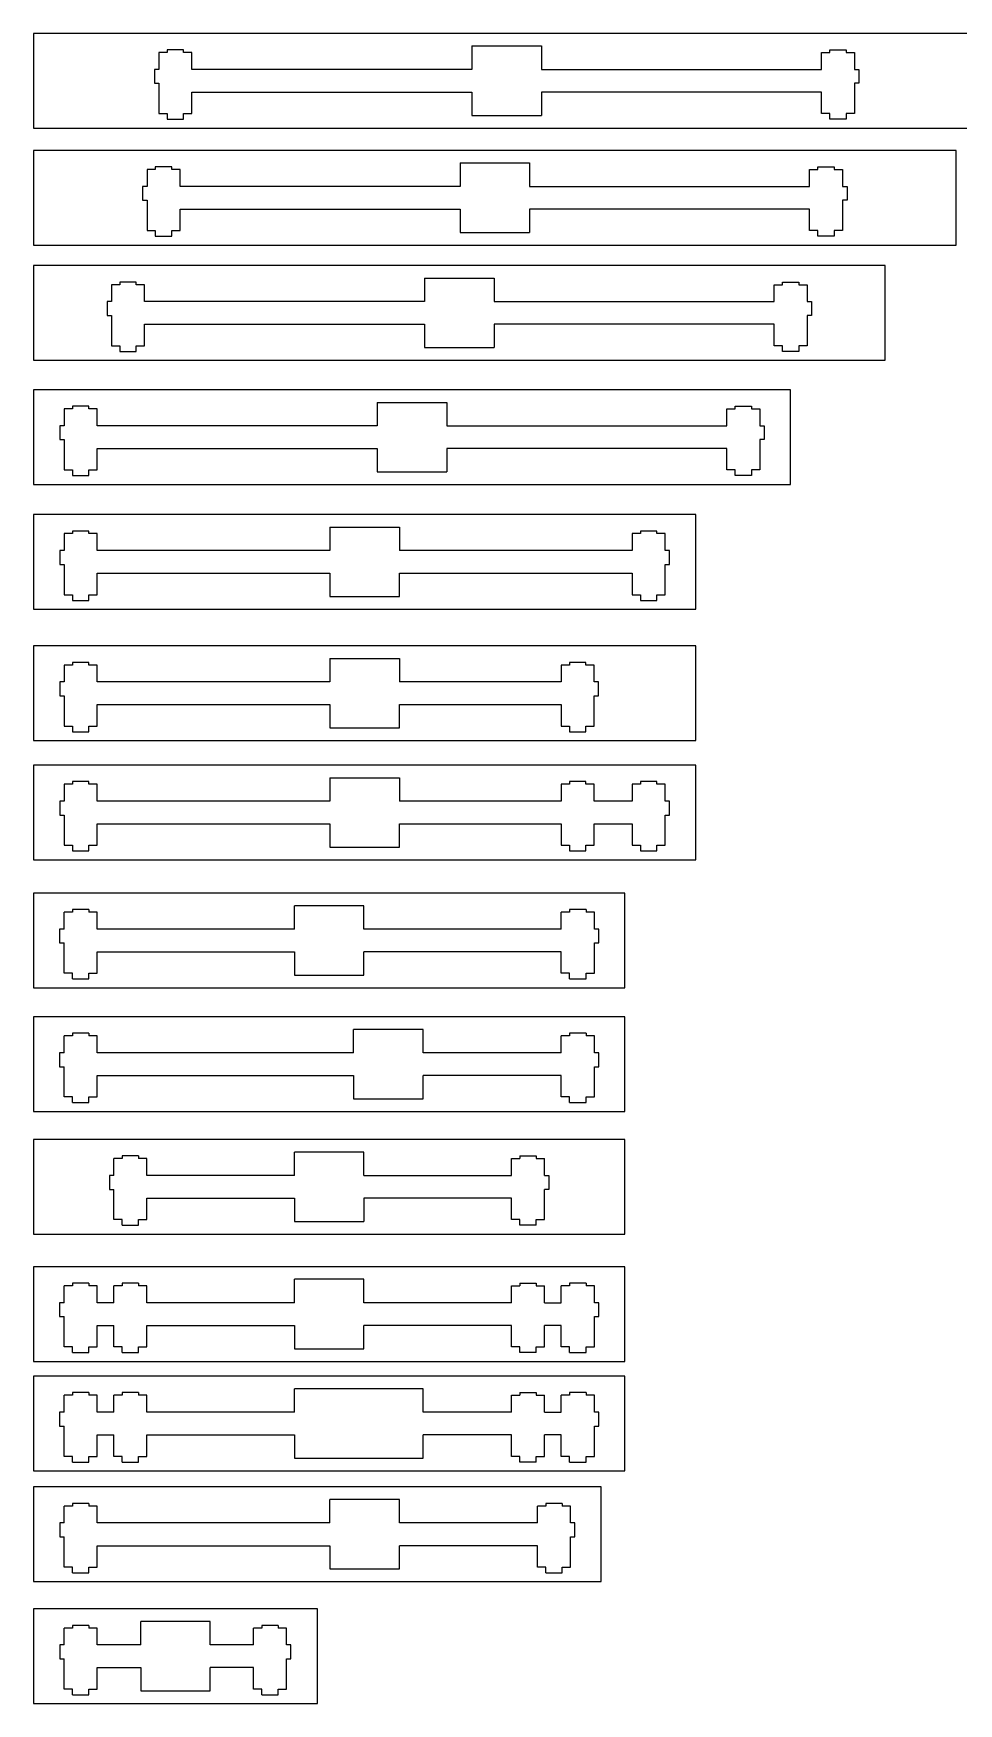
# Model space of a CAD drawing. Header units: millimetres. Extents: x -489 to 574, y -241 to 530.
# Drawn here: x -103.5 to 82.7, y -241.1 to 95.1 of the extents above; entities that cross this region are included whole.
import ezdxf

# ---------------------------------------------------------------- set-up
doc = ezdxf.new("R2010")
doc.units = ezdxf.units.MM
doc.layers.add('01_线宽0.15', color=7, linetype='Continuous')

msp = doc.modelspace()

# ---------------------------------------------------------------- linework, layer by layer
at = {"layer": '01_线宽0.15'}
for p, q in [((86.99, 95.06), (-103.51, 95.06)), ((-103.51, 95.06), (-103.51, 76.01)), ((-76.59, 91.22), (-78.26, 91.22)), ((-78.26, 91.22), (-78.26, 87.82)), ((-73.28, 91.75), (-76.59, 91.75)), ((-76.59, 91.75), (-76.59, 91.22)), ((-73.28, 91.22), (-73.28, 91.75)), ((-71.61, 91.22), (-73.28, 91.22)), ((-71.61, 87.82), (-71.61, 91.22)), ((-15.24, 92.52), (-15.24, 87.82)), ((-15.24, 92.52), (-1.27, 92.52)), ((-1.27, 92.52), (-1.27, 87.82)), ((55.09, 87.82), (55.09, 91.22)), ((55.09, 91.22), (56.76, 91.22)), ((56.76, 91.22), (56.76, 91.75)), ((56.76, 91.75), (60.07, 91.75)), ((60.07, 91.75), (60.07, 91.22)), ((60.07, 91.22), (61.74, 91.22)), ((61.74, 91.22), (61.74, 87.82)), ((-78.26, 87.82), (-79.15, 87.82)), ((-79.15, 87.82), (-79.15, 85.02)), ((-15.24, 87.82), (-71.61, 87.82)), ((-1.27, 87.82), (55.09, 87.82)), ((61.74, 87.82), (62.63, 87.82)), ((62.63, 87.82), (62.63, 85.02)), ((-79.15, 85.02), (-78.26, 85.02)), ((-78.26, 85.02), (-78.26, 78.93)), ((62.63, 85.02), (61.74, 85.02)), ((61.74, 85.02), (61.74, 78.93)), ((-71.61, 78.93), (-71.61, 83.24)), ((-71.61, 83.24), (-15.24, 83.24)), ((-15.24, 83.24), (-15.24, 78.55)), ((55.09, 83.24), (-1.27, 83.24)), ((-1.27, 83.24), (-1.27, 78.55)), ((55.09, 78.93), (55.09, 83.24)), ((-78.26, 78.93), (-76.59, 78.93)), ((-76.59, 78.93), (-76.59, 77.78)), ((-76.59, 77.78), (-73.28, 77.78)), ((-73.28, 77.78), (-73.28, 78.93)), ((-73.28, 78.93), (-71.61, 78.93)), ((-15.24, 78.55), (-1.27, 78.55)), ((56.76, 78.93), (55.09, 78.93)), ((56.76, 77.78), (56.76, 78.93)), ((60.07, 77.78), (56.76, 77.78)), ((61.74, 78.93), (60.07, 78.93)), ((60.07, 78.93), (60.07, 77.78)), ((-103.51, 76.01), (86.99, 76.01)), ((82.23, 71.51), (-103.51, 71.51)), ((-103.51, 71.51), (-103.51, 52.46)), ((82.23, 52.46), (82.23, 71.51)), ((-78.97, 67.67), (-80.64, 67.67)), ((-80.64, 67.67), (-80.64, 64.27)), ((-75.66, 68.2), (-78.97, 68.2)), ((-78.97, 68.2), (-78.97, 67.67)), ((-75.66, 67.67), (-75.66, 68.2)), ((-73.99, 67.67), (-75.66, 67.67)), ((-73.99, 64.27), (-73.99, 67.67)), ((-17.63, 68.97), (-17.63, 64.27)), ((-17.63, 68.97), (-3.66, 68.97)), ((-3.66, 68.97), (-3.66, 64.27)), ((52.71, 64.27), (52.71, 67.67)), ((52.71, 67.67), (54.38, 67.67)), ((54.38, 67.67), (54.38, 68.2)), ((54.38, 68.2), (57.69, 68.2)), ((57.69, 68.2), (57.69, 67.67)), ((57.69, 67.67), (59.36, 67.67)), ((59.36, 67.67), (59.36, 64.27)), ((-80.64, 64.27), (-81.53, 64.27)), ((-81.53, 64.27), (-81.53, 61.47)), ((-17.63, 64.27), (-73.99, 64.27)), ((-3.66, 64.27), (52.71, 64.27)), ((59.36, 64.27), (60.25, 64.27)), ((60.25, 64.27), (60.25, 61.47)), ((-81.53, 61.47), (-80.64, 61.47)), ((-80.64, 61.47), (-80.64, 55.38)), ((60.25, 61.47), (59.36, 61.47)), ((59.36, 61.47), (59.36, 55.38)), ((-73.99, 55.38), (-73.99, 59.69)), ((-73.99, 59.69), (-17.63, 59.69)), ((-17.63, 59.69), (-17.63, 55)), ((52.71, 59.69), (-3.66, 59.69)), ((-3.66, 59.69), (-3.66, 55)), ((52.71, 55.38), (52.71, 59.69)), ((-80.64, 55.38), (-78.97, 55.38)), ((-78.97, 55.38), (-78.97, 54.23)), ((-78.97, 54.23), (-75.66, 54.23)), ((-75.66, 54.23), (-75.66, 55.38)), ((-75.66, 55.38), (-73.99, 55.38)), ((-17.63, 55), (-3.66, 55)), ((54.38, 55.38), (52.71, 55.38)), ((54.38, 54.23), (54.38, 55.38)), ((57.69, 54.23), (54.38, 54.23)), ((59.36, 55.38), (57.69, 55.38)), ((57.69, 55.38), (57.69, 54.23)), ((-103.51, 52.46), (82.23, 52.46)), ((67.94, 48.31), (-103.51, 48.31)), ((-103.51, 48.31), (-103.51, 29.26)), ((67.94, 29.26), (67.94, 48.31)), ((-86.11, 44.47), (-87.79, 44.47)), ((-87.79, 44.47), (-87.79, 41.07)), ((-82.81, 45.01), (-86.11, 45.01)), ((-86.11, 45.01), (-86.11, 44.47)), ((-82.81, 44.47), (-82.81, 45.01)), ((-81.13, 44.47), (-82.81, 44.47)), ((-81.13, 41.07), (-81.13, 44.47)), ((-24.77, 45.77), (-24.77, 41.07)), ((-24.77, 45.77), (-10.8, 45.77)), ((-10.8, 45.77), (-10.8, 41.07)), ((45.56, 41.07), (45.56, 44.47)), ((45.56, 44.47), (47.24, 44.47)), ((47.24, 44.47), (47.24, 45.01)), ((47.24, 45.01), (50.54, 45.01)), ((50.54, 45.01), (50.54, 44.47)), ((50.54, 44.47), (52.22, 44.47)), ((52.22, 44.47), (52.22, 41.07)), ((-87.79, 41.07), (-88.68, 41.07)), ((-88.68, 41.07), (-88.68, 38.28)), ((-24.77, 41.07), (-81.13, 41.07)), ((-10.8, 41.07), (45.56, 41.07)), ((52.22, 41.07), (53.11, 41.07)), ((53.11, 41.07), (53.11, 38.28)), ((-88.68, 38.28), (-87.79, 38.28)), ((-87.79, 38.28), (-87.79, 32.18)), ((53.11, 38.28), (52.22, 38.28)), ((52.22, 38.28), (52.22, 32.18)), ((-81.13, 32.18), (-81.13, 36.5)), ((-81.13, 36.5), (-24.77, 36.5)), ((-24.77, 36.5), (-24.77, 31.8)), ((45.56, 36.5), (-10.8, 36.5)), ((-10.8, 36.5), (-10.8, 31.8)), ((45.56, 32.18), (45.56, 36.5)), ((-87.79, 32.18), (-86.11, 32.18)), ((-86.11, 32.18), (-86.11, 31.04)), ((-86.11, 31.04), (-82.81, 31.04)), ((-82.81, 31.04), (-82.81, 32.18)), ((-82.81, 32.18), (-81.13, 32.18)), ((-24.77, 31.8), (-10.8, 31.8)), ((47.24, 32.18), (45.56, 32.18)), ((47.24, 31.04), (47.24, 32.18)), ((50.54, 31.04), (47.24, 31.04)), ((52.22, 32.18), (50.54, 32.18)), ((50.54, 32.18), (50.54, 31.04)), ((-103.51, 29.26), (67.94, 29.26)), ((48.89, 23.33), (-103.51, 23.33)), ((-103.51, 23.33), (-103.51, 4.28)), ((-34.29, 20.79), (-34.29, 16.09)), ((-34.29, 20.79), (-20.32, 20.79)), ((-20.32, 20.79), (-20.32, 16.09)), ((48.89, 4.28), (48.89, 23.33)), ((-95.63, 19.49), (-97.31, 19.49)), ((-97.31, 19.49), (-97.31, 16.09)), ((-92.33, 20.03), (-95.63, 20.03)), ((-95.63, 20.03), (-95.63, 19.49)), ((-92.33, 19.49), (-92.33, 20.03)), ((-90.66, 19.49), (-92.33, 19.49)), ((-90.66, 16.09), (-90.66, 19.49)), ((36.04, 16.09), (36.04, 19.49)), ((36.04, 19.49), (37.71, 19.49)), ((37.71, 19.49), (37.71, 20.03)), ((37.71, 20.03), (41.02, 20.03)), ((41.02, 20.03), (41.02, 19.49)), ((41.02, 19.49), (42.69, 19.49)), ((42.69, 19.49), (42.69, 16.09)), ((-97.31, 16.09), (-98.2, 16.09)), ((-98.2, 16.09), (-98.2, 13.3)), ((-34.29, 16.09), (-90.66, 16.09)), ((-20.32, 16.09), (36.04, 16.09)), ((42.69, 16.09), (43.58, 16.09)), ((43.58, 16.09), (43.58, 13.3)), ((-98.2, 13.3), (-97.31, 13.3)), ((-97.31, 13.3), (-97.31, 7.2)), ((-90.66, 7.2), (-90.66, 11.52)), ((-90.66, 11.52), (-34.29, 11.52)), ((-34.29, 11.52), (-34.29, 6.82)), ((36.04, 11.52), (-20.32, 11.52)), ((-20.32, 11.52), (-20.32, 6.82)), ((36.04, 7.2), (36.04, 11.52)), ((43.58, 13.3), (42.69, 13.3)), ((42.69, 13.3), (42.69, 7.2)), ((-97.31, 7.2), (-95.63, 7.2)), ((-95.63, 7.2), (-95.63, 6.06)), ((-92.33, 6.06), (-92.33, 7.2)), ((-92.33, 7.2), (-90.66, 7.2)), ((-34.29, 6.82), (-20.32, 6.82)), ((37.71, 7.2), (36.04, 7.2)), ((37.71, 6.06), (37.71, 7.2)), ((42.69, 7.2), (41.02, 7.2)), ((41.02, 7.2), (41.02, 6.06)), ((-103.51, 4.28), (48.89, 4.28)), ((-95.63, 6.06), (-92.33, 6.06)), ((41.02, 6.06), (37.71, 6.06)), ((29.84, -1.81), (-103.51, -1.81)), ((-103.51, -1.81), (-103.51, -20.86)), ((29.84, -20.86), (29.84, -1.81)), ((-95.63, -5.64), (-97.31, -5.64)), ((-97.31, -5.64), (-97.31, -9.04)), ((-92.33, -5.11), (-95.63, -5.11)), ((-95.63, -5.11), (-95.63, -5.64)), ((-92.33, -5.64), (-92.33, -5.11)), ((-90.66, -5.64), (-92.33, -5.64)), ((-90.66, -9.04), (-90.66, -5.64)), ((-43.82, -4.35), (-43.82, -9.04)), ((-43.82, -4.35), (-29.85, -4.35)), ((-29.85, -4.35), (-29.85, -9.04)), ((18.66, -5.64), (16.99, -5.64)), ((16.99, -5.64), (16.99, -9.04)), ((21.97, -5.11), (18.66, -5.11)), ((18.66, -5.11), (18.66, -5.64)), ((21.97, -5.64), (21.97, -5.11)), ((23.64, -5.64), (21.97, -5.64)), ((23.64, -9.04), (23.64, -5.64)), ((-97.31, -9.04), (-98.2, -9.04)), ((-98.2, -9.04), (-98.2, -11.84)), ((-43.82, -9.04), (-90.66, -9.04)), ((16.99, -9.04), (-29.85, -9.04)), ((24.53, -9.04), (23.64, -9.04)), ((24.53, -11.84), (24.53, -9.04)), ((-98.2, -11.84), (-97.31, -11.84)), ((-97.31, -11.84), (-97.31, -17.93)), ((23.64, -17.93), (23.64, -11.84)), ((23.64, -11.84), (24.53, -11.84)), ((-90.66, -17.93), (-90.66, -13.62)), ((-90.66, -13.62), (-43.82, -13.62)), ((-43.82, -13.62), (-43.82, -18.32)), ((-29.85, -18.32), (-29.85, -13.62)), ((-29.85, -13.62), (16.99, -13.62)), ((16.99, -13.62), (16.99, -17.93)), ((-97.31, -17.93), (-95.63, -17.93)), ((-95.63, -17.93), (-95.63, -19.08)), ((-95.63, -19.08), (-92.33, -19.08)), ((-92.33, -19.08), (-92.33, -17.93)), ((-92.33, -17.93), (-90.66, -17.93)), ((-43.82, -18.32), (-29.85, -18.32)), ((16.99, -17.93), (18.66, -17.93)), ((18.66, -17.93), (18.66, -19.08)), ((18.66, -19.08), (21.97, -19.08)), ((21.97, -19.08), (21.97, -17.93)), ((21.97, -17.93), (23.64, -17.93)), ((-103.51, -20.86), (29.84, -20.86)), ((29.84, -28.25), (-103.51, -28.25)), ((-103.51, -28.25), (-103.51, -47.3)), ((29.84, -47.3), (29.84, -28.25)), ((-95.63, -32.09), (-97.31, -32.09)), ((-97.31, -32.09), (-97.31, -35.49)), ((-92.33, -31.55), (-95.63, -31.55)), ((-95.63, -31.55), (-95.63, -32.09)), ((-92.33, -32.09), (-92.33, -31.55)), ((-90.66, -32.09), (-92.33, -32.09)), ((-90.66, -35.49), (-90.66, -32.09)), ((-43.82, -30.79), (-43.82, -35.49)), ((-43.82, -30.79), (-29.85, -30.79)), ((-29.85, -30.79), (-29.85, -35.49)), ((4.38, -32.09), (2.7, -32.09)), ((2.7, -32.09), (2.7, -35.49)), ((7.68, -31.55), (4.38, -31.55)), ((4.38, -31.55), (4.38, -32.09)), ((7.68, -32.09), (7.68, -31.55)), ((9.36, -32.09), (7.68, -32.09)), ((9.36, -35.49), (9.36, -32.09)), ((-97.31, -35.49), (-98.2, -35.49)), ((-98.2, -35.49), (-98.2, -38.29)), ((-43.82, -35.49), (-90.66, -35.49)), ((2.7, -35.49), (-29.85, -35.49)), ((10.24, -35.49), (9.36, -35.49)), ((10.24, -38.29), (10.24, -35.49)), ((-98.2, -38.29), (-97.31, -38.29)), ((-97.31, -38.29), (-97.31, -44.38)), ((-90.66, -44.38), (-90.66, -40.06)), ((-90.66, -40.06), (-43.82, -40.06)), ((-43.82, -40.06), (-43.82, -44.76)), ((-29.85, -44.76), (-29.85, -40.06)), ((-29.85, -40.06), (2.7, -40.06)), ((2.7, -40.06), (2.7, -44.38)), ((9.36, -44.38), (9.36, -38.29)), ((9.36, -38.29), (10.24, -38.29)), ((-97.31, -44.38), (-95.63, -44.38)), ((-95.63, -44.38), (-95.63, -45.52)), ((-95.63, -45.52), (-92.33, -45.52)), ((-92.33, -45.52), (-92.33, -44.38)), ((-92.33, -44.38), (-90.66, -44.38)), ((-43.82, -44.76), (-29.85, -44.76)), ((2.7, -44.38), (4.38, -44.38)), ((4.38, -44.38), (4.38, -45.52)), ((4.38, -45.52), (7.68, -45.52)), ((7.68, -45.52), (7.68, -44.38)), ((7.68, -44.38), (9.36, -44.38)), ((-103.51, -47.3), (29.84, -47.3)), ((29.84, -52.25), (-103.51, -52.25)), ((-103.51, -52.25), (-103.51, -71.3)), ((29.84, -71.3), (29.84, -52.25)), ((-95.63, -56.09), (-97.31, -56.09)), ((-97.31, -56.09), (-97.31, -59.49)), ((-92.33, -55.55), (-95.63, -55.55)), ((-95.63, -55.55), (-95.63, -56.09)), ((-92.33, -56.09), (-92.33, -55.55)), ((-90.66, -56.09), (-92.33, -56.09)), ((-90.66, -59.49), (-90.66, -56.09)), ((-43.82, -54.79), (-43.82, -59.49)), ((-43.82, -54.79), (-29.85, -54.79)), ((-29.85, -54.79), (-29.85, -59.49)), ((4.38, -56.09), (2.7, -56.09)), ((2.7, -56.09), (2.7, -59.49)), ((7.68, -55.55), (4.38, -55.55)), ((4.38, -55.55), (4.38, -56.09)), ((7.68, -56.09), (7.68, -55.55)), ((9.36, -56.09), (7.68, -56.09)), ((9.36, -59.49), (9.36, -56.09)), ((18.66, -56.09), (16.99, -56.09)), ((16.99, -56.09), (16.99, -59.49)), ((21.97, -55.55), (18.66, -55.55)), ((18.66, -55.55), (18.66, -56.09)), ((21.97, -56.09), (21.97, -55.55)), ((23.64, -56.09), (21.97, -56.09)), ((23.64, -59.49), (23.64, -56.09)), ((-97.31, -59.49), (-98.2, -59.49)), ((-98.2, -59.49), (-98.2, -62.29)), ((-43.82, -59.49), (-90.66, -59.49)), ((2.7, -59.49), (-29.85, -59.49)), ((16.99, -59.49), (9.36, -59.49)), ((24.53, -59.49), (23.64, -59.49)), ((24.53, -62.29), (24.53, -59.49)), ((-98.2, -62.29), (-97.31, -62.29)), ((-97.31, -62.29), (-97.31, -68.38)), ((23.64, -68.38), (23.64, -62.29)), ((23.64, -62.29), (24.53, -62.29)), ((-90.66, -68.38), (-90.66, -64.06)), ((-90.66, -64.06), (-43.82, -64.06)), ((-43.82, -64.06), (-43.82, -68.76)), ((-29.85, -68.76), (-29.85, -64.06)), ((-29.85, -64.06), (2.7, -64.06)), ((2.7, -64.06), (2.7, -68.38)), ((9.36, -64.06), (16.99, -64.06)), ((9.36, -68.38), (9.36, -64.06)), ((16.99, -64.06), (16.99, -68.38)), ((-97.31, -68.38), (-95.63, -68.38)), ((-95.63, -68.38), (-95.63, -69.52)), ((-95.63, -69.52), (-92.33, -69.52)), ((-92.33, -69.52), (-92.33, -68.38)), ((-92.33, -68.38), (-90.66, -68.38)), ((-43.82, -68.76), (-29.85, -68.76)), ((2.7, -68.38), (4.38, -68.38)), ((4.38, -68.38), (4.38, -69.52)), ((4.38, -69.52), (7.68, -69.52)), ((7.68, -69.52), (7.68, -68.38)), ((7.68, -68.38), (9.36, -68.38)), ((16.99, -68.38), (18.66, -68.38)), ((18.66, -68.38), (18.66, -69.52)), ((18.66, -69.52), (21.97, -69.52)), ((21.97, -69.52), (21.97, -68.38)), ((21.97, -68.38), (23.64, -68.38)), ((-103.51, -71.3), (29.84, -71.3)), ((15.55, -78.01), (-103.51, -78.01)), ((-103.51, -78.01), (-103.51, -97.06)), ((-50.96, -85.25), (-50.96, -80.55)), ((-36.99, -80.55), (-50.96, -80.55)), ((-36.99, -85.25), (-36.99, -80.55)), ((15.55, -97.06), (15.55, -78.01)), ((-97.34, -85.25), (-97.34, -81.85)), ((-95.67, -81.85), (-97.34, -81.85)), ((-95.67, -81.31), (-95.67, -81.85)), ((-92.36, -81.31), (-95.67, -81.31)), ((-92.36, -81.31), (-92.36, -81.85)), ((-90.69, -81.85), (-92.36, -81.85)), ((-90.69, -85.25), (-90.69, -81.85)), ((2.73, -85.25), (2.73, -81.85)), ((4.41, -81.85), (2.73, -81.85)), ((4.41, -81.31), (4.41, -81.85)), ((7.71, -81.31), (4.41, -81.31)), ((7.71, -81.31), (7.71, -81.85)), ((9.39, -81.85), (7.71, -81.85)), ((9.39, -85.25), (9.39, -81.85)), ((-97.34, -85.25), (-98.23, -85.25)), ((-98.23, -85.25), (-98.23, -88.04)), ((-50.96, -85.25), (-90.69, -85.25)), ((2.73, -85.25), (-36.99, -85.25)), ((10.28, -85.25), (9.39, -85.25)), ((10.28, -88.04), (10.28, -85.25)), ((-98.23, -88.04), (-97.34, -88.04)), ((-97.34, -94.14), (-97.34, -88.04)), ((-90.69, -89.82), (-50.96, -89.82)), ((-90.69, -94.14), (-90.69, -89.82)), ((-50.96, -89.82), (-50.96, -94.52)), ((2.73, -89.82), (-36.99, -89.82)), ((-36.99, -94.52), (-36.99, -89.82)), ((2.73, -94.14), (2.73, -89.82)), ((9.39, -94.14), (9.39, -88.04)), ((9.39, -88.04), (10.28, -88.04)), ((-103.51, -97.06), (15.55, -97.06)), ((-95.67, -94.14), (-97.34, -94.14)), ((-95.67, -95.28), (-95.67, -94.14)), ((-95.67, -95.28), (-92.36, -95.28)), ((-92.36, -95.28), (-92.36, -94.14)), ((-92.36, -94.14), (-90.69, -94.14)), ((-50.96, -94.52), (-36.99, -94.52)), ((4.41, -94.14), (2.73, -94.14)), ((4.41, -95.28), (4.41, -94.14)), ((4.41, -95.28), (7.71, -95.28)), ((7.71, -95.28), (7.71, -94.14)), ((7.71, -94.14), (9.39, -94.14)), ((15.55, -102.91), (-103.51, -102.91)), ((-103.51, -102.91), (-103.51, -121.96)), ((15.55, -121.96), (15.55, -102.91)), ((-97.34, -110.15), (-97.34, -106.74)), ((-95.67, -106.74), (-97.34, -106.74)), ((-95.67, -106.21), (-95.67, -106.74)), ((-92.36, -106.21), (-95.67, -106.21)), ((-92.36, -106.21), (-92.36, -106.74)), ((-90.69, -106.74), (-92.36, -106.74)), ((-90.69, -110.15), (-90.69, -106.74)), ((-39.06, -110.15), (-39.06, -105.45)), ((-25.09, -105.45), (-39.06, -105.45)), ((-25.09, -110.15), (-25.09, -105.45)), ((2.73, -110.15), (2.73, -106.74)), ((4.41, -106.74), (2.73, -106.74)), ((4.41, -106.21), (4.41, -106.74)), ((7.71, -106.21), (4.41, -106.21)), ((7.71, -106.21), (7.71, -106.74)), ((9.39, -106.74), (7.71, -106.74)), ((9.39, -110.15), (9.39, -106.74)), ((-97.34, -110.15), (-98.23, -110.15)), ((-98.23, -110.15), (-98.23, -112.94)), ((-39.06, -110.15), (-90.69, -110.15)), ((2.73, -110.15), (-25.09, -110.15)), ((10.28, -110.15), (9.39, -110.15)), ((10.28, -112.94), (10.28, -110.15)), ((-98.23, -112.94), (-97.34, -112.94)), ((-97.34, -119.04), (-97.34, -112.94)), ((9.39, -119.04), (9.39, -112.94)), ((9.39, -112.94), (10.28, -112.94)), ((-90.69, -114.72), (-39.06, -114.72)), ((-90.69, -119.04), (-90.69, -114.72)), ((-39.06, -114.72), (-39.06, -119.42)), ((-25.09, -119.42), (-25.09, -114.72)), ((2.73, -114.72), (-25.09, -114.72)), ((2.73, -119.04), (2.73, -114.72)), ((-95.67, -119.04), (-97.34, -119.04)), ((-95.67, -120.18), (-95.67, -119.04)), ((-95.67, -120.18), (-92.36, -120.18)), ((-92.36, -120.18), (-92.36, -119.04)), ((-92.36, -119.04), (-90.69, -119.04)), ((-39.06, -119.42), (-25.09, -119.42)), ((4.41, -119.04), (2.73, -119.04)), ((4.41, -120.18), (4.41, -119.04)), ((4.41, -120.18), (7.71, -120.18)), ((7.71, -120.18), (7.71, -119.04)), ((7.71, -119.04), (9.39, -119.04)), ((-103.51, -121.96), (15.55, -121.96)), ((15.55, -127.6), (-103.51, -127.6)), ((-103.51, -127.6), (-103.51, -146.65)), ((15.55, -146.65), (15.55, -127.6)), ((-85.63, -130.9), (-85.63, -131.43)), ((-82.33, -130.9), (-85.63, -130.9)), ((-82.33, -130.9), (-82.33, -131.43)), ((-50.96, -134.84), (-50.96, -130.14)), ((-36.99, -130.14), (-50.96, -130.14)), ((-36.99, -134.84), (-36.99, -130.14)), ((-5.63, -130.9), (-5.63, -131.43)), ((-5.63, -130.9), (-2.33, -130.9)), ((-2.33, -130.9), (-2.33, -131.43)), ((-87.31, -134.84), (-87.31, -131.43)), ((-85.63, -131.43), (-87.31, -131.43)), ((-80.65, -131.43), (-82.33, -131.43)), ((-80.65, -134.84), (-80.65, -131.43)), ((-7.31, -134.84), (-7.31, -131.43)), ((-7.31, -131.43), (-5.63, -131.43)), ((-2.33, -131.43), (-0.65, -131.43)), ((-0.65, -134.84), (-0.65, -131.43)), ((-87.31, -134.84), (-88.19, -134.84)), ((-88.19, -134.84), (-88.19, -137.63)), ((-88.19, -137.63), (-87.31, -137.63)), ((-87.31, -143.73), (-87.31, -137.63)), ((-50.96, -134.84), (-80.65, -134.84)), ((-36.99, -134.84), (-7.31, -134.84)), ((-0.65, -134.84), (0.24, -134.84)), ((0.24, -137.63), (-0.65, -137.63)), ((-0.65, -143.73), (-0.65, -137.63)), ((0.24, -134.84), (0.24, -137.63)), ((-80.65, -139.41), (-50.96, -139.41)), ((-80.65, -143.73), (-80.65, -139.41)), ((-50.96, -139.41), (-50.96, -144.11)), ((-7.31, -139.41), (-36.99, -139.41)), ((-36.99, -139.41), (-36.99, -144.11)), ((-7.31, -143.73), (-7.31, -139.41)), ((-85.63, -143.73), (-87.31, -143.73)), ((-85.63, -144.87), (-85.63, -143.73)), ((-82.33, -144.87), (-82.33, -143.73)), ((-82.33, -143.73), (-80.65, -143.73)), ((-50.96, -144.11), (-36.99, -144.11)), ((-5.63, -143.73), (-7.31, -143.73)), ((-5.63, -144.87), (-5.63, -143.73)), ((-2.33, -144.87), (-2.33, -143.73)), ((-2.33, -143.73), (-0.65, -143.73)), ((-103.51, -146.65), (15.55, -146.65)), ((-85.63, -144.87), (-82.33, -144.87)), ((-2.33, -144.87), (-5.63, -144.87)), ((15.55, -153.2), (-103.51, -153.2)), ((-103.51, -153.2), (-103.51, -172.25)), ((15.55, -172.25), (15.55, -153.2)), ((-97.34, -160.44), (-97.34, -157.04)), ((-95.67, -157.04), (-97.34, -157.04)), ((-95.67, -156.51), (-95.67, -157.04)), ((-92.36, -156.51), (-95.67, -156.51)), ((-92.36, -156.51), (-92.36, -157.04)), ((-90.69, -157.04), (-92.36, -157.04)), ((-90.69, -160.44), (-90.69, -157.04)), ((-87.31, -160.44), (-87.31, -157.04)), ((-85.63, -157.04), (-87.31, -157.04)), ((-85.63, -156.51), (-85.63, -157.04)), ((-82.33, -156.51), (-85.63, -156.51)), ((-82.33, -156.51), (-82.33, -157.04)), ((-80.65, -157.04), (-82.33, -157.04)), ((-80.65, -160.44), (-80.65, -157.04)), ((-50.96, -160.44), (-50.96, -155.74)), ((-36.99, -155.74), (-50.96, -155.74)), ((-36.99, -160.44), (-36.99, -155.74)), ((-7.31, -160.44), (-7.31, -157.04)), ((-7.31, -157.04), (-5.63, -157.04)), ((-5.63, -156.51), (-5.63, -157.04)), ((-5.63, -156.51), (-2.33, -156.51)), ((-2.33, -156.51), (-2.33, -157.04)), ((-2.33, -157.04), (-0.65, -157.04)), ((-0.65, -160.44), (-0.65, -157.04)), ((2.73, -160.44), (2.73, -157.04)), ((4.41, -157.04), (2.73, -157.04)), ((4.41, -156.51), (4.41, -157.04)), ((7.71, -156.51), (4.41, -156.51)), ((7.71, -156.51), (7.71, -157.04)), ((9.39, -157.04), (7.71, -157.04)), ((9.39, -160.44), (9.39, -157.04)), ((-97.34, -160.44), (-98.23, -160.44)), ((-98.23, -160.44), (-98.23, -163.24)), ((-87.31, -160.44), (-90.69, -160.44)), ((-50.96, -160.44), (-80.65, -160.44)), ((-7.31, -160.44), (-36.99, -160.44)), ((-0.65, -160.44), (2.73, -160.44)), ((10.28, -160.44), (9.39, -160.44)), ((10.28, -163.24), (10.28, -160.44)), ((-98.23, -163.24), (-97.34, -163.24)), ((-97.34, -169.33), (-97.34, -163.24)), ((9.39, -169.33), (9.39, -163.24)), ((9.39, -163.24), (10.28, -163.24)), ((-90.69, -165.01), (-87.31, -165.01)), ((-90.69, -169.33), (-90.69, -165.01)), ((-87.31, -169.33), (-87.31, -165.01)), ((-80.65, -165.01), (-50.96, -165.01)), ((-80.65, -169.33), (-80.65, -165.01)), ((-50.96, -165.01), (-50.96, -169.71)), ((-7.31, -165.01), (-36.99, -165.01)), ((-36.99, -169.71), (-36.99, -165.01)), ((-7.31, -169.33), (-7.31, -165.01)), ((2.73, -165.01), (-0.65, -165.01)), ((-0.65, -169.33), (-0.65, -165.01)), ((2.73, -169.33), (2.73, -165.01)), ((-95.67, -169.33), (-97.34, -169.33)), ((-95.67, -170.48), (-95.67, -169.33)), ((-95.67, -170.48), (-92.36, -170.48)), ((-92.36, -170.48), (-92.36, -169.33)), ((-92.36, -169.33), (-90.69, -169.33)), ((-85.63, -169.33), (-87.31, -169.33)), ((-85.63, -170.48), (-85.63, -169.33)), ((-85.63, -170.48), (-82.33, -170.48)), ((-82.33, -170.48), (-82.33, -169.33)), ((-82.33, -169.33), (-80.65, -169.33)), ((-50.96, -169.71), (-36.99, -169.71)), ((-5.63, -169.33), (-7.31, -169.33)), ((-5.63, -170.48), (-5.63, -169.33)), ((-2.33, -170.48), (-5.63, -170.48)), ((-2.33, -170.48), (-2.33, -169.33)), ((-2.33, -169.33), (-0.65, -169.33)), ((4.41, -169.33), (2.73, -169.33)), ((4.41, -170.48), (4.41, -169.33)), ((4.41, -170.48), (7.71, -170.48)), ((7.71, -170.48), (7.71, -169.33)), ((7.71, -169.33), (9.39, -169.33)), ((-103.51, -172.25), (15.55, -172.25)), ((15.55, -175.25), (-103.51, -175.25)), ((-103.51, -175.25), (-103.51, -194.3)), ((-50.96, -182.49), (-50.96, -177.79)), ((-36.99, -177.79), (-50.96, -177.79)), ((-25.09, -177.79), (-39.06, -177.79)), ((-25.09, -182.49), (-25.09, -177.79)), ((15.55, -194.3), (15.55, -175.25)), ((-97.34, -182.49), (-97.34, -179.09)), ((-95.67, -179.09), (-97.34, -179.09)), ((-95.67, -178.55), (-95.67, -179.09)), ((-92.36, -178.55), (-95.67, -178.55)), ((-92.36, -178.55), (-92.36, -179.09)), ((-90.69, -179.09), (-92.36, -179.09)), ((-90.69, -182.49), (-90.69, -179.09)), ((-87.31, -182.49), (-87.31, -179.09)), ((-85.63, -179.09), (-87.31, -179.09)), ((-85.63, -178.55), (-85.63, -179.09)), ((-82.33, -178.55), (-85.63, -178.55)), ((-82.33, -178.55), (-82.33, -179.09)), ((-80.65, -179.09), (-82.33, -179.09)), ((-80.65, -182.49), (-80.65, -179.09)), ((-7.31, -182.49), (-7.31, -179.09)), ((-7.31, -179.09), (-5.63, -179.09)), ((-5.63, -178.55), (-5.63, -179.09)), ((-5.63, -178.55), (-2.33, -178.55)), ((-2.33, -178.55), (-2.33, -179.09)), ((-2.33, -179.09), (-0.65, -179.09)), ((-0.65, -182.49), (-0.65, -179.09)), ((2.73, -182.49), (2.73, -179.09)), ((4.41, -179.09), (2.73, -179.09)), ((4.41, -178.55), (4.41, -179.09)), ((7.71, -178.55), (4.41, -178.55)), ((7.71, -178.55), (7.71, -179.09)), ((9.39, -179.09), (7.71, -179.09)), ((9.39, -182.49), (9.39, -179.09)), ((-97.34, -182.49), (-98.23, -182.49)), ((-98.23, -182.49), (-98.23, -185.29)), ((-87.31, -182.49), (-90.69, -182.49)), ((-50.96, -182.49), (-80.65, -182.49)), ((-7.31, -182.49), (-25.09, -182.49)), ((-0.65, -182.49), (2.73, -182.49)), ((10.28, -182.49), (9.39, -182.49)), ((10.28, -185.29), (10.28, -182.49)), ((-98.23, -185.29), (-97.34, -185.29)), ((-97.34, -191.38), (-97.34, -185.29)), ((-90.69, -187.06), (-87.31, -187.06)), ((-90.69, -191.38), (-90.69, -187.06)), ((-87.31, -191.38), (-87.31, -187.06)), ((-80.65, -187.06), (-50.96, -187.06)), ((-80.65, -191.38), (-80.65, -187.06)), ((-50.96, -187.06), (-50.96, -191.76)), ((-7.31, -187.06), (-25.09, -187.06)), ((-25.09, -191.76), (-25.09, -187.06)), ((-7.31, -191.38), (-7.31, -187.06)), ((2.73, -187.06), (-0.65, -187.06)), ((-0.65, -191.38), (-0.65, -187.06)), ((2.73, -191.38), (2.73, -187.06)), ((9.39, -191.38), (9.39, -185.29)), ((9.39, -185.29), (10.28, -185.29)), ((-95.67, -191.38), (-97.34, -191.38)), ((-95.67, -192.52), (-95.67, -191.38)), ((-92.36, -192.52), (-92.36, -191.38)), ((-92.36, -191.38), (-90.69, -191.38)), ((-85.63, -191.38), (-87.31, -191.38)), ((-85.63, -192.52), (-85.63, -191.38)), ((-82.33, -192.52), (-82.33, -191.38)), ((-82.33, -191.38), (-80.65, -191.38)), ((-5.63, -191.38), (-7.31, -191.38)), ((-5.63, -192.52), (-5.63, -191.38)), ((-2.33, -192.52), (-2.33, -191.38)), ((-2.33, -191.38), (-0.65, -191.38)), ((4.41, -191.38), (2.73, -191.38)), ((4.41, -192.52), (4.41, -191.38)), ((7.71, -192.52), (7.71, -191.38)), ((7.71, -191.38), (9.39, -191.38)), ((-103.51, -194.3), (15.55, -194.3)), ((-95.67, -192.52), (-92.36, -192.52)), ((-85.63, -192.52), (-82.33, -192.52)), ((-50.96, -191.76), (-36.99, -191.76)), ((-39.06, -191.76), (-25.09, -191.76)), ((-2.33, -192.52), (-5.63, -192.52)), ((4.41, -192.52), (7.71, -192.52)), ((10.79, -197.54), (-103.51, -197.54)), ((-103.51, -197.54), (-103.51, -216.59)), ((10.79, -216.59), (10.79, -197.54)), ((-97.31, -204.78), (-97.31, -201.38)), ((-95.63, -201.38), (-97.31, -201.38)), ((-95.63, -200.85), (-95.63, -201.38)), ((-92.33, -200.85), (-95.63, -200.85)), ((-92.33, -200.85), (-92.33, -201.38)), ((-90.66, -201.38), (-92.33, -201.38)), ((-90.66, -204.78), (-90.66, -201.38)), ((-43.82, -204.78), (-43.82, -200.08)), ((-29.85, -200.08), (-43.82, -200.08)), ((-29.85, -204.78), (-29.85, -200.08)), ((-2.06, -204.78), (-2.06, -201.38)), ((-0.38, -201.38), (-2.06, -201.38)), ((-0.38, -200.85), (-0.38, -201.38)), ((2.92, -200.85), (-0.38, -200.85)), ((2.92, -200.85), (2.92, -201.38)), ((4.59, -201.38), (2.92, -201.38)), ((4.59, -204.78), (4.59, -201.38)), ((-97.31, -204.78), (-98.2, -204.78)), ((-98.2, -204.78), (-98.2, -207.58)), ((-43.82, -204.78), (-90.66, -204.78)), ((-2.06, -204.78), (-29.85, -204.78)), ((5.48, -204.78), (4.59, -204.78)), ((5.48, -207.58), (5.48, -204.78)), ((-98.2, -207.58), (-97.31, -207.58)), ((-97.31, -213.67), (-97.31, -207.58)), ((4.59, -213.67), (4.59, -207.58)), ((4.59, -207.58), (5.48, -207.58)), ((-90.66, -209.36), (-43.82, -209.36)), ((-90.66, -213.67), (-90.66, -209.36)), ((-43.82, -209.36), (-43.82, -214.05)), ((-2.06, -209.36), (-29.85, -209.36)), ((-29.85, -214.05), (-29.85, -209.36)), ((-2.06, -213.67), (-2.06, -209.36)), ((-95.63, -213.67), (-97.31, -213.67)), ((-95.63, -214.82), (-95.63, -213.67)), ((-95.63, -214.82), (-92.33, -214.82)), ((-92.33, -214.82), (-92.33, -213.67)), ((-92.33, -213.67), (-90.66, -213.67)), ((-43.82, -214.05), (-29.85, -214.05)), ((-0.38, -213.67), (-2.06, -213.67)), ((-0.38, -214.82), (-0.38, -213.67)), ((-0.38, -214.82), (2.92, -214.82)), ((2.92, -214.82), (2.92, -213.67)), ((2.92, -213.67), (4.59, -213.67)), ((-103.51, -216.59), (10.79, -216.59)), ((-46.36, -222.09), (-103.51, -222.09)), ((-103.51, -222.09), (-103.51, -241.14)), ((-81.92, -229.33), (-81.92, -224.63)), ((-67.95, -224.63), (-81.92, -224.63)), ((-67.95, -229.33), (-67.95, -224.63)), ((-46.36, -241.14), (-46.36, -222.09)), ((-97.31, -229.33), (-97.31, -225.93)), ((-95.63, -225.93), (-97.31, -225.93)), ((-95.63, -225.4), (-95.63, -225.93)), ((-92.33, -225.4), (-95.63, -225.4)), ((-92.33, -225.4), (-92.33, -225.93)), ((-90.66, -225.93), (-92.33, -225.93)), ((-90.66, -229.33), (-90.66, -225.93)), ((-59.21, -229.33), (-59.21, -225.93)), ((-57.54, -225.93), (-59.21, -225.93)), ((-57.54, -225.4), (-57.54, -225.93)), ((-54.23, -225.4), (-57.54, -225.4)), ((-54.23, -225.4), (-54.23, -225.93)), ((-52.56, -225.93), (-54.23, -225.93)), ((-52.56, -229.33), (-52.56, -225.93)), ((-97.31, -229.33), (-98.2, -229.33)), ((-98.2, -229.33), (-98.2, -232.13)), ((-81.92, -229.33), (-90.66, -229.33)), ((-59.21, -229.33), (-67.95, -229.33)), ((-51.67, -229.33), (-52.56, -229.33)), ((-51.67, -232.13), (-51.67, -229.33)), ((-98.2, -232.13), (-97.31, -232.13)), ((-97.31, -238.22), (-97.31, -232.13)), ((-90.66, -233.91), (-81.92, -233.91)), ((-90.66, -238.22), (-90.66, -233.91)), ((-81.92, -233.91), (-81.92, -238.6)), ((-59.21, -233.91), (-67.95, -233.91)), ((-67.95, -238.6), (-67.95, -233.91)), ((-59.21, -238.22), (-59.21, -233.91)), ((-52.56, -238.22), (-52.56, -232.13)), ((-52.56, -232.13), (-51.67, -232.13)), ((-95.63, -238.22), (-97.31, -238.22)), ((-95.63, -239.37), (-95.63, -238.22)), ((-92.33, -239.37), (-92.33, -238.22)), ((-92.33, -238.22), (-90.66, -238.22)), ((-81.92, -238.6), (-67.95, -238.6)), ((-57.54, -238.22), (-59.21, -238.22)), ((-57.54, -239.37), (-57.54, -238.22)), ((-54.23, -239.37), (-54.23, -238.22)), ((-54.23, -238.22), (-52.56, -238.22)), ((-103.51, -241.14), (-46.36, -241.14)), ((-95.63, -239.37), (-92.33, -239.37)), ((-57.54, -239.37), (-54.23, -239.37))]:
    msp.add_line(p, q, dxfattribs=at)

doc.saveas('drawing.dxf')
